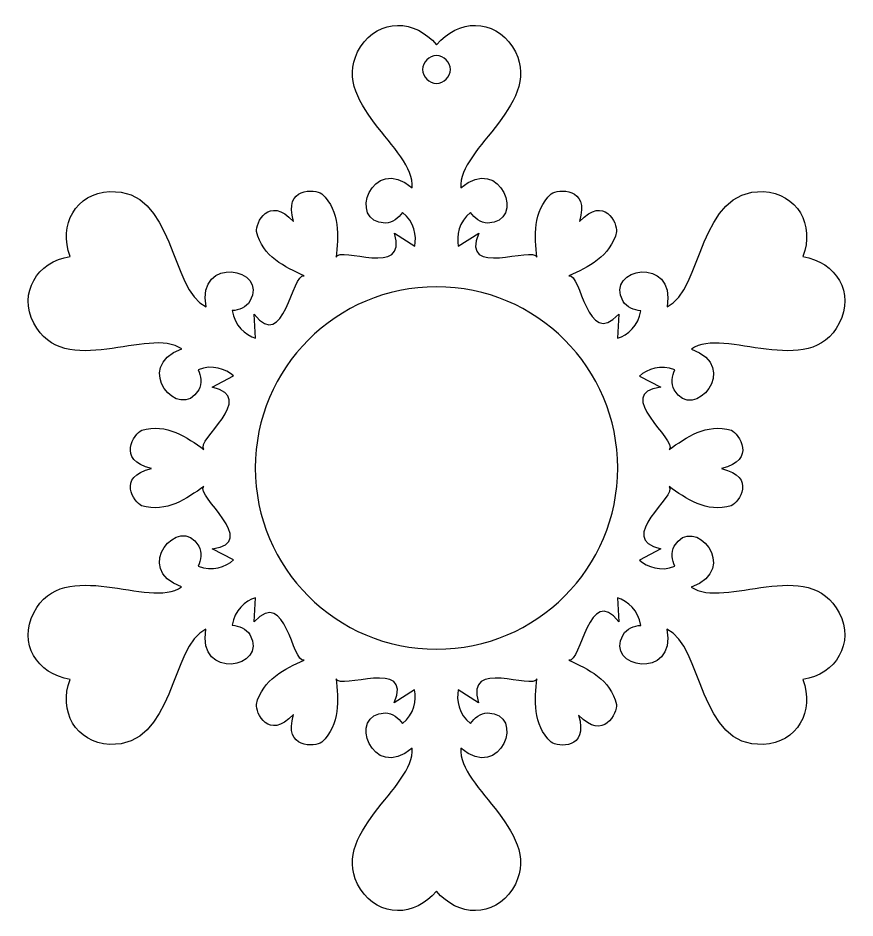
# Model space of a CAD drawing. Header units: centimetres. Extents: x -1 to 124, y -94 to 8.
# Drawn here: x 75.89 to 85.34, y -78.77 to -68.6 of the extents above; entities that cross this region are included whole.
import ezdxf

# ---------------------------------------------------------------- set-up
doc = ezdxf.new("R2010")
doc.units = ezdxf.units.CM
doc.header["$MEASUREMENT"] = 0
doc.layers.add('layer 1', color=7, linetype='Continuous')

msp = doc.modelspace()

# ---------------------------------------------------------------- linework, layer by layer
at = {"layer": 'layer 1', "color": 250}
for points, knots in [([(76.92523, -76.80491), (77.65898, -76.83867), (77.6044, -75.69121), (78.01212, -75.50317), (78.01212, -75.50317), (77.90059, -76.09151), (78.72723, -75.9449), (78.50815, -75.56549), (78.50815, -75.56549), (78.469, -75.49767), (78.38158, -75.46356), (78.30882, -75.45953), (78.30882, -75.45953), (78.33082, -75.29023), (78.4591, -75.18615), (78.56975, -75.14806), (78.56975, -75.14806), (78.56975, -75.14806), (78.55751, -75.42039), (78.55751, -75.42039), (78.55751, -75.42039), (78.92126, -75.02303), (78.98053, -75.89146), (79.12138, -75.85381), (79.12138, -75.85381), (78.9085, -75.95093), (78.64821, -76.06804), (78.58102, -76.35368), (78.58102, -76.35368), (78.57349, -76.44276), (78.71546, -76.76946), (79.00057, -76.46798), (79.00057, -76.46798), (78.88204, -76.86564), (79.24626, -76.83171), (79.31964, -76.78066), (79.31964, -76.78066), (79.53342, -76.57965), (79.5047, -76.29569), (79.48237, -76.06277), (79.48237, -76.06277), (79.52018, -76.20357), (80.35489, -75.82069), (80.13965, -76.33438), (80.13965, -76.33438), (80.13965, -76.33438), (80.36939, -76.18762), (80.36939, -76.18762), (80.36939, -76.18762), (80.39171, -76.30248), (80.36571, -76.46562), (80.2301, -76.56931), (80.2301, -76.56931), (80.19023, -76.50832), (80.11699, -76.44967), (80.03866, -76.44967), (80.03866, -76.44967), (79.60057, -76.44967), (79.88691, -77.23884), (80.34067, -76.84808), (80.34067, -76.84808), (80.38167, -77.2952), (79.36065, -77.82167), (79.75677, -78.44025), (79.75677, -78.44025), (79.96545, -78.76609), (80.37592, -78.75406), (80.61506, -78.46258), (80.61506, -78.46258), (80.85412, -78.75392), (81.26568, -78.76613), (81.47436, -78.44024), (81.47436, -78.44024), (81.87048, -77.82166), (80.84946, -77.2952), (80.89046, -76.84808), (80.89046, -76.84808), (81.34422, -77.23885), (81.63056, -76.44966), (81.19246, -76.44966), (81.19246, -76.44966), (81.11414, -76.44966), (81.04089, -76.50832), (81.00102, -76.56931), (81.00102, -76.56931), (80.86542, -76.46562), (80.83941, -76.30248), (80.86174, -76.1876), (80.86174, -76.1876), (80.86174, -76.1876), (81.09148, -76.33438), (81.09148, -76.33438), (81.09148, -76.33438), (80.92922, -75.82068), (81.71095, -76.20356), (81.74876, -76.06275), (81.74876, -76.06275), (81.72643, -76.29567), (81.69771, -76.57965), (81.91149, -76.78065), (81.91149, -76.78065), (81.98487, -76.83171), (82.33878, -76.87212), (82.22025, -76.47446), (82.22025, -76.47446), (82.50536, -76.77594), (82.6581, -76.44357), (82.65058, -76.35449), (82.65058, -76.35449), (82.58338, -76.06883), (82.32309, -75.95172), (82.11022, -75.8546), (82.11022, -75.8546), (82.25107, -75.89227), (82.33683, -74.97793), (82.67408, -75.4212), (82.67408, -75.4212), (82.67408, -75.4212), (82.66184, -75.14886), (82.66184, -75.14886), (82.66184, -75.14886), (82.77249, -75.18694), (82.90077, -75.29104), (82.92277, -75.46032), (82.92277, -75.46032), (82.85002, -75.46435), (82.76259, -75.49847), (82.72343, -75.56629), (82.72343, -75.56629), (82.50439, -75.94571), (83.33098, -76.09229), (83.21948, -75.50396), (83.21948, -75.50396), (83.6272, -75.69201), (83.57262, -76.83947), (84.30638, -76.80571), (84.30638, -76.80571), (84.69293, -76.78793), (84.88771, -76.4264), (84.75488, -76.07356), (84.75488, -76.07356), (85.12673, -76.0122), (85.34305, -75.6619), (85.16517, -75.31822), (85.16517, -75.31822), (84.82753, -74.66588), (83.86108, -75.28689), (83.49437, -75.02782), (83.49437, -75.02782), (84.05967, -74.83021), (83.51937, -74.18766), (83.30033, -74.56707), (83.30033, -74.56707), (83.26117, -74.63489), (83.27533, -74.72766), (83.30823, -74.79268), (83.30823, -74.79268), (83.15062, -74.85829), (82.99633, -74.79922), (82.90803, -74.72245), (82.90803, -74.72245), (82.90803, -74.72245), (83.14999, -74.59689), (83.14999, -74.59689), (83.14999, -74.59689), (82.62398, -74.48054), (83.34644, -73.99499), (83.2434, -73.89184), (83.2434, -73.89184), (83.43395, -74.02765), (83.66553, -74.1945), (83.94649, -74.10987), (83.94649, -74.10987), (84.02739, -74.07185), (84.23936, -73.78555), (83.83571, -73.68938), (83.83571, -73.68938), (84.23936, -73.59319), (84.02787, -73.29474), (83.94695, -73.25671), (83.94695, -73.25671), (83.66599, -73.17208), (83.43441, -73.33893), (83.24387, -73.47474), (83.24387, -73.47474), (83.3469, -73.37159), (82.59795, -72.84015), (83.15046, -72.76971), (83.15046, -72.76971), (83.15046, -72.76971), (82.90847, -72.64413), (82.90847, -72.64413), (82.90847, -72.64413), (82.9968, -72.56736), (83.15107, -72.50831), (83.30868, -72.5739), (83.30868, -72.5739), (83.27579, -72.63893), (83.26162, -72.73169), (83.30078, -72.79952), (83.30078, -72.79952), (83.51989, -73.17893), (84.06007, -72.53636), (83.49483, -72.33877), (83.49483, -72.33877), (83.86154, -72.0797), (84.82799, -72.70069), (85.16563, -72.04834), (85.16563, -72.04834), (85.3435, -71.70471), (85.12781, -71.35525), (84.75582, -71.29388), (84.75582, -71.29388), (84.88858, -70.94117), (84.6934, -70.57865), (84.30682, -70.56087), (84.30682, -70.56087), (83.57305, -70.52711), (83.62763, -71.67457), (83.21991, -71.86263), (83.21991, -71.86263), (83.33144, -71.27428), (82.50483, -71.42086), (82.72388, -71.80031), (82.72388, -71.80031), (82.76304, -71.86813), (82.85046, -71.90224), (82.92323, -71.90626), (82.92323, -71.90626), (82.90122, -72.07556), (82.77295, -72.17964), (82.6623, -72.21774), (82.6623, -72.21774), (82.6623, -72.21774), (82.67454, -71.9454), (82.67454, -71.9454), (82.67454, -71.9454), (82.31078, -72.34276), (82.25151, -71.47433), (82.11065, -71.51199), (82.11065, -71.51199), (82.32354, -71.41486), (82.58382, -71.29775), (82.65103, -71.01211), (82.65103, -71.01211), (82.65853, -70.92303), (82.51658, -70.59637), (82.23146, -70.89786), (82.23146, -70.89786), (82.34999, -70.50021), (81.98578, -70.53412), (81.9124, -70.58516), (81.9124, -70.58516), (81.69861, -70.78618), (81.72734, -71.07015), (81.74968, -71.30307), (81.74968, -71.30307), (81.71187, -71.16227), (80.87714, -71.54515), (81.09239, -71.03144), (81.09239, -71.03144), (81.09239, -71.03144), (80.86266, -71.17822), (80.86266, -71.17822), (80.86266, -71.17822), (80.84033, -71.06336), (80.86633, -70.90021), (81.00193, -70.79651), (81.00193, -70.79651), (81.0418, -70.85752), (81.11506, -70.91617), (81.19338, -70.91617), (81.19338, -70.91617), (81.63148, -70.91617), (81.34513, -70.12701), (80.89137, -70.51775), (80.89137, -70.51775), (80.85038, -70.07064), (81.87139, -69.54417), (81.47528, -68.9256), (81.47528, -68.9256), (81.26659, -68.59975), (80.85613, -68.6118), (80.61697, -68.90327), (80.61697, -68.90327), (80.37793, -68.61191), (79.96639, -68.59973), (79.75769, -68.9256), (79.75769, -68.9256), (79.36158, -69.54417), (80.38258, -70.07064), (80.34159, -70.51775), (80.34159, -70.51775), (79.88782, -70.127), (79.60147, -70.91617), (80.03959, -70.91617), (80.03959, -70.91617), (80.11791, -70.91617), (80.19116, -70.85752), (80.23103, -70.79651), (80.23103, -70.79651), (80.36663, -70.90021), (80.39264, -71.06336), (80.3703, -71.17822), (80.3703, -71.17822), (80.3703, -71.17822), (80.14057, -71.03144), (80.14057, -71.03144), (80.14057, -71.03144), (80.30282, -71.54515), (79.5211, -71.16227), (79.48329, -71.30307), (79.48329, -71.30307), (79.50563, -71.07015), (79.53434, -70.78618), (79.32057, -70.58516), (79.32057, -70.58516), (79.24719, -70.53412), (78.88297, -70.50021), (79.0015, -70.89786), (79.0015, -70.89786), (78.71639, -70.59638), (78.57396, -70.92226), (78.58148, -71.01134), (78.58148, -71.01134), (78.64868, -71.29698), (78.90895, -71.41409), (79.12184, -71.51121), (79.12184, -71.51121), (78.98099, -71.47356), (78.89522, -72.38788), (78.55797, -71.94463), (78.55797, -71.94463), (78.55797, -71.94463), (78.57021, -72.21696), (78.57021, -72.21696), (78.57021, -72.21696), (78.45956, -72.17887), (78.33128, -72.07479), (78.30928, -71.90549), (78.30928, -71.90549), (78.38204, -71.90146), (78.46947, -71.86735), (78.50861, -71.79953), (78.50861, -71.79953), (78.72769, -71.42012), (77.90108, -71.27351), (78.01258, -71.86186), (78.01258, -71.86186), (77.60486, -71.67382), (77.65944, -70.52635), (76.92568, -70.56012), (76.92568, -70.56012), (76.53915, -70.5779), (76.34433, -70.93943), (76.4772, -71.29226), (76.4772, -71.29226), (76.10535, -71.35361), (75.88902, -71.70391), (76.06689, -72.04758), (76.06689, -72.04758), (76.40454, -72.69993), (77.37098, -72.07893), (77.73768, -72.33799), (77.73768, -72.33799), (77.17242, -72.53559), (77.71267, -73.17815), (77.93173, -72.79874), (77.93173, -72.79874), (77.97089, -72.73092), (77.95673, -72.63815), (77.92383, -72.57312), (77.92383, -72.57312), (78.08144, -72.50753), (78.23572, -72.56659), (78.32402, -72.64336), (78.32402, -72.64336), (78.32402, -72.64336), (78.08206, -72.76893), (78.08206, -72.76893), (78.08206, -72.76893), (78.60806, -72.88526), (77.88562, -73.37081), (77.98864, -73.47396), (77.98864, -73.47396), (77.79811, -73.33816), (77.56653, -73.1713), (77.28556, -73.25594), (77.28556, -73.25594), (77.20466, -73.29396), (76.99318, -73.59242), (77.39683, -73.6886), (77.39683, -73.6886), (76.99318, -73.78477), (77.20419, -74.07106), (77.28509, -74.10908), (77.28509, -74.10908), (77.56607, -74.19372), (77.79764, -74.02686), (77.98818, -73.89106), (77.98818, -73.89106), (77.88515, -73.99421), (78.6341, -74.52565), (78.08159, -74.59609), (78.08159, -74.59609), (78.08159, -74.59609), (78.32356, -74.72166), (78.32356, -74.72166), (78.32356, -74.72166), (78.23525, -74.79844), (78.08097, -74.85749), (77.92336, -74.7919), (77.92336, -74.7919), (77.95625, -74.72687), (77.97043, -74.6341), (77.93126, -74.56629), (77.93126, -74.56629), (77.71221, -74.18686), (77.17194, -74.82943), (77.73722, -75.02703), (77.73722, -75.02703), (77.37051, -75.2861), (76.40407, -74.6651), (76.06643, -75.31744), (76.06643, -75.31744), (75.88856, -75.66109), (76.10424, -76.01054), (76.47624, -76.07191), (76.47624, -76.07191), (76.34343, -76.42462), (76.53866, -76.78713), (76.92523, -76.80491)], [0, 0, 0, 0, 0.00917431, 0.00917431, 0.00917431, 0.00917431, 0.01834862, 0.01834862, 0.01834862, 0.01834862, 0.02752294, 0.02752294, 0.02752294, 0.02752294, 0.03669725, 0.03669725, 0.03669725, 0.03669725, 0.04587156, 0.04587156, 0.04587156, 0.04587156, 0.05504587, 0.05504587, 0.05504587, 0.05504587, 0.06422018, 0.06422018, 0.06422018, 0.06422018, 0.0733945, 0.0733945, 0.0733945, 0.0733945, 0.08256881, 0.08256881, 0.08256881, 0.08256881, 0.09174312, 0.09174312, 0.09174312, 0.09174312, 0.10091743, 0.10091743, 0.10091743, 0.10091743, 0.11009174, 0.11009174, 0.11009174, 0.11009174, 0.11926606, 0.11926606, 0.11926606, 0.11926606, 0.12844037, 0.12844037, 0.12844037, 0.12844037, 0.13761468, 0.13761468, 0.13761468, 0.13761468, 0.14678899, 0.14678899, 0.14678899, 0.14678899, 0.1559633, 0.1559633, 0.1559633, 0.1559633, 0.16513761, 0.16513761, 0.16513761, 0.16513761, 0.17431193, 0.17431193, 0.17431193, 0.17431193, 0.18348624, 0.18348624, 0.18348624, 0.18348624, 0.19266055, 0.19266055, 0.19266055, 0.19266055, 0.20183486, 0.20183486, 0.20183486, 0.20183486, 0.21100917, 0.21100917, 0.21100917, 0.21100917, 0.22018349, 0.22018349, 0.22018349, 0.22018349, 0.2293578, 0.2293578, 0.2293578, 0.2293578, 0.23853211, 0.23853211, 0.23853211, 0.23853211, 0.24770642, 0.24770642, 0.24770642, 0.24770642, 0.25688073, 0.25688073, 0.25688073, 0.25688073, 0.26605505, 0.26605505, 0.26605505, 0.26605505, 0.27522936, 0.27522936, 0.27522936, 0.27522936, 0.28440367, 0.28440367, 0.28440367, 0.28440367, 0.29357798, 0.29357798, 0.29357798, 0.29357798, 0.30275229, 0.30275229, 0.30275229, 0.30275229, 0.31192661, 0.31192661, 0.31192661, 0.31192661, 0.32110092, 0.32110092, 0.32110092, 0.32110092, 0.33027523, 0.33027523, 0.33027523, 0.33027523, 0.33944954, 0.33944954, 0.33944954, 0.33944954, 0.34862385, 0.34862385, 0.34862385, 0.34862385, 0.35779817, 0.35779817, 0.35779817, 0.35779817, 0.36697248, 0.36697248, 0.36697248, 0.36697248, 0.37614679, 0.37614679, 0.37614679, 0.37614679, 0.3853211, 0.3853211, 0.3853211, 0.3853211, 0.39449541, 0.39449541, 0.39449541, 0.39449541, 0.40366972, 0.40366972, 0.40366972, 0.40366972, 0.41284404, 0.41284404, 0.41284404, 0.41284404, 0.42201835, 0.42201835, 0.42201835, 0.42201835, 0.43119266, 0.43119266, 0.43119266, 0.43119266, 0.44036697, 0.44036697, 0.44036697, 0.44036697, 0.44954128, 0.44954128, 0.44954128, 0.44954128, 0.4587156, 0.4587156, 0.4587156, 0.4587156, 0.46788991, 0.46788991, 0.46788991, 0.46788991, 0.47706422, 0.47706422, 0.47706422, 0.47706422, 0.48623853, 0.48623853, 0.48623853, 0.48623853, 0.49541284, 0.49541284, 0.49541284, 0.49541284, 0.50458716, 0.50458716, 0.50458716, 0.50458716, 0.51376147, 0.51376147, 0.51376147, 0.51376147, 0.52293578, 0.52293578, 0.52293578, 0.52293578, 0.53211009, 0.53211009, 0.53211009, 0.53211009, 0.5412844, 0.5412844, 0.5412844, 0.5412844, 0.55045872, 0.55045872, 0.55045872, 0.55045872, 0.55963303, 0.55963303, 0.55963303, 0.55963303, 0.56880734, 0.56880734, 0.56880734, 0.56880734, 0.57798165, 0.57798165, 0.57798165, 0.57798165, 0.58715596, 0.58715596, 0.58715596, 0.58715596, 0.59633028, 0.59633028, 0.59633028, 0.59633028, 0.60550459, 0.60550459, 0.60550459, 0.60550459, 0.6146789, 0.6146789, 0.6146789, 0.6146789, 0.62385321, 0.62385321, 0.62385321, 0.62385321, 0.63302752, 0.63302752, 0.63302752, 0.63302752, 0.64220183, 0.64220183, 0.64220183, 0.64220183, 0.65137615, 0.65137615, 0.65137615, 0.65137615, 0.66055046, 0.66055046, 0.66055046, 0.66055046, 0.66972477, 0.66972477, 0.66972477, 0.66972477, 0.67889908, 0.67889908, 0.67889908, 0.67889908, 0.68807339, 0.68807339, 0.68807339, 0.68807339, 0.69724771, 0.69724771, 0.69724771, 0.69724771, 0.70642202, 0.70642202, 0.70642202, 0.70642202, 0.71559633, 0.71559633, 0.71559633, 0.71559633, 0.72477064, 0.72477064, 0.72477064, 0.72477064, 0.73394495, 0.73394495, 0.73394495, 0.73394495, 0.74311927, 0.74311927, 0.74311927, 0.74311927, 0.75229358, 0.75229358, 0.75229358, 0.75229358, 0.76146789, 0.76146789, 0.76146789, 0.76146789, 0.7706422, 0.7706422, 0.7706422, 0.7706422, 0.77981651, 0.77981651, 0.77981651, 0.77981651, 0.78899083, 0.78899083, 0.78899083, 0.78899083, 0.79816514, 0.79816514, 0.79816514, 0.79816514, 0.80733945, 0.80733945, 0.80733945, 0.80733945, 0.81651376, 0.81651376, 0.81651376, 0.81651376, 0.82568807, 0.82568807, 0.82568807, 0.82568807, 0.83486239, 0.83486239, 0.83486239, 0.83486239, 0.8440367, 0.8440367, 0.8440367, 0.8440367, 0.85321101, 0.85321101, 0.85321101, 0.85321101, 0.86238532, 0.86238532, 0.86238532, 0.86238532, 0.87155963, 0.87155963, 0.87155963, 0.87155963, 0.88073394, 0.88073394, 0.88073394, 0.88073394, 0.88990826, 0.88990826, 0.88990826, 0.88990826, 0.89908257, 0.89908257, 0.89908257, 0.89908257, 0.90825688, 0.90825688, 0.90825688, 0.90825688, 0.91743119, 0.91743119, 0.91743119, 0.91743119, 0.9266055, 0.9266055, 0.9266055, 0.9266055, 0.93577982, 0.93577982, 0.93577982, 0.93577982, 0.94495413, 0.94495413, 0.94495413, 0.94495413, 0.95412844, 0.95412844, 0.95412844, 0.95412844, 0.96330275, 0.96330275, 0.96330275, 0.96330275, 0.97247706, 0.97247706, 0.97247706, 0.97247706, 0.98165138, 0.98165138, 0.98165138, 0.98165138, 1, 1, 1, 1]), ([(80.4596, -69.1814), (80.4596, -69.09501), (80.52964, -69.02498), (80.61603, -69.02498), (80.61603, -69.02498), (80.70242, -69.02498), (80.77246, -69.09501), (80.77246, -69.1814), (80.77246, -69.1814), (80.77246, -69.2678), (80.70242, -69.33784), (80.61603, -69.33784), (80.61603, -69.33784), (80.52964, -69.33784), (80.4596, -69.2678), (80.4596, -69.1814)], [0, 0, 0, 0, 0.2, 0.2, 0.2, 0.2, 0.4, 0.4, 0.4, 0.4, 0.6, 0.6, 0.6, 0.6, 1, 1, 1, 1]), ([(78.56893, -73.68292), (78.56893, -72.5523), (79.48545, -71.63579), (80.61606, -71.63579), (80.61606, -71.63579), (81.74668, -71.63579), (82.6632, -72.5523), (82.6632, -73.68292), (82.6632, -73.68292), (82.6632, -74.81353), (81.74668, -75.73005), (80.61606, -75.73005), (80.61606, -75.73005), (79.48545, -75.73005), (78.56893, -74.81353), (78.56893, -73.68292)], [0, 0, 0, 0, 0.2, 0.2, 0.2, 0.2, 0.4, 0.4, 0.4, 0.4, 0.6, 0.6, 0.6, 0.6, 1, 1, 1, 1])]:
    msp.add_open_spline(points, degree=3, knots=knots, dxfattribs=at)

doc.saveas('drawing.dxf')
